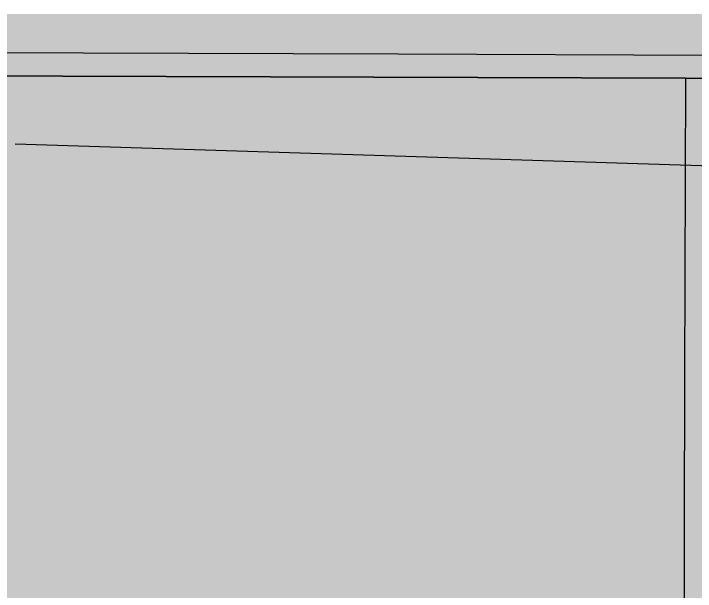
# Model space of a CAD drawing. Extents: x 560272 to 568164, y 6204780 to 6214217.
# Drawn here: x 565426.19 to 565455.34, y 6210321.14 to 6210345.87 of the extents above; entities that cross this region are included whole.
import ezdxf

# ---------------------------------------------------------------- set-up
doc = ezdxf.new("R2010")
doc.units = 0
doc.header["$LTSCALE"] = 5
doc.linetypes.add('DASHED2', pattern=[9.525, 6.35, -3.175])
for name, color, linetype in [('Quarters', 8, 'Continuous'), ('RoadSeg', 57, 'DASHED2'), ('Townships', 57, 'Continuous')]:
    doc.layers.add(name, color=color, linetype=linetype)
doc.layers.add('ROUTE-MAP-BACKGROUND-H', color=7, linetype='Continuous', true_color=0xf0ebff)

msp = doc.modelspace()

# ---------------------------------------------------------------- hatches: boundary and pattern name
at = {"layer": 'ROUTE-MAP-BACKGROUND-H'}
h = msp.add_hatch(color=256, dxfattribs=at)
h.dxf.hatch_style = 1
h.paths.add_polyline_path([(565237.99, 6210345.866), (566535.85, 6210345.729), (566539.103, 6209697.377), (565234.412, 6209697.744)])

# ---------------------------------------------------------------- linework, layer by layer
at = {"layer": 'Quarters', "flags": 128}
msp.add_lwpolyline([(565469.524, 6210345.842), (565469.519, 6210344.03), (565456.073, 6210344.079), (565442.628, 6210344.127), (565429.183, 6210344.176), (565416.072, 6210344.223), (565416.077, 6210345.847)], dxfattribs=at)
msp.add_lwpolyline([(565414.784, 6210290.971), (565401.793, 6210291.015), (565401.839, 6210304.395), (565401.884, 6210317.775), (565401.927, 6210330.526), (565401.971, 6210343.276), (565414.957, 6210343.232), (565428.278, 6210343.187), (565441.599, 6210343.142), (565454.92, 6210343.097), (565454.881, 6210330.347), (565454.843, 6210317.596), (565454.803, 6210304.216), (565454.762, 6210290.836), (565441.436, 6210290.881), (565428.11, 6210290.926)], close=True, dxfattribs=at)
at = {"layer": 'RoadSeg', "flags": 128}
msp.add_lwpolyline([(565457.988, 6210339.273), (565424.699, 6210340.321), (565407.276, 6210341.043)], dxfattribs=at)
at = {"layer": 'Townships', "flags": 128}
for points in [[(565523.972, 6210345.836), (565523.967, 6210343.793), (565523.965, 6210342.856), (565509.875, 6210342.91), (565508.871, 6210342.914), (565482.231, 6210343.005), (565455.923, 6210343.094), (565454.92, 6210343.097), (565428.278, 6210343.187), (565401.971, 6210343.276), (565400.967, 6210343.279), (565374.325, 6210343.369), (565348.018, 6210343.458), (565347.014, 6210343.462), (565320.372, 6210343.552), (565294.065, 6210343.641), (565293.062, 6210343.644), (565266.42, 6210343.734), (565240.113, 6210343.824), (565239.11, 6210343.827), (565237.979, 6210343.833)], [(565400.967, 6210343.279), (565401.971, 6210343.276), (565428.278, 6210343.187), (565454.92, 6210343.097), (565455.923, 6210343.094), (565482.231, 6210343.005), (565508.871, 6210342.914), (565509.875, 6210342.91)]]:
    msp.add_lwpolyline(points, dxfattribs=at)

doc.saveas('drawing.dxf')
